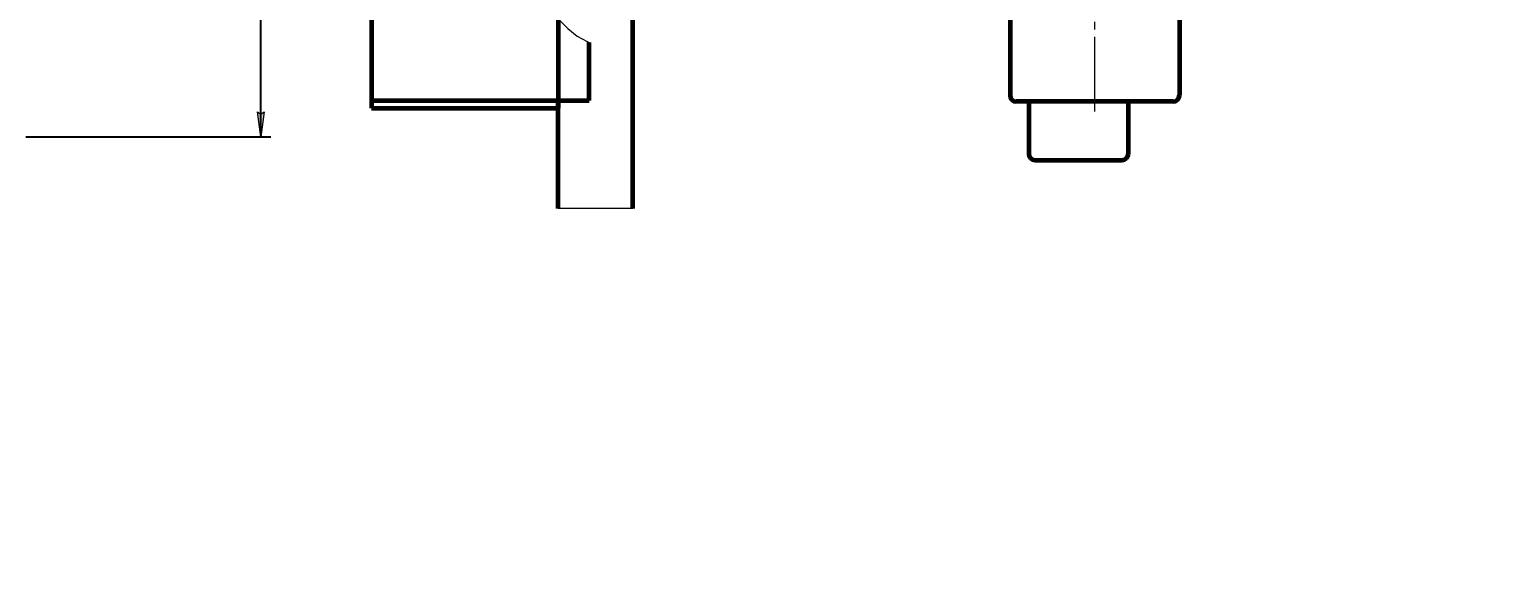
# Model space of a CAD drawing. Header units: millimetres. Extents: x 0 to 1682, y 0 to 594.
# Drawn here: x 537.7 to 833.7, y 0 to 110.9 of the extents above; entities that cross this region are included whole.
import ezdxf

# ---------------------------------------------------------------- set-up
doc = ezdxf.new("R2010")
doc.units = ezdxf.units.MM
for name, pattern in [('K5LT_AXLED', [19.5, 15, -1.5, 1.5, -1.5]), ('K5LT_BASIC', [0]), ('K5LT_THIN', [0]), ('K5LT_THIN_INCLUDED_TO_HATCHING', [0])]:
    doc.linetypes.add(name, pattern=pattern)
doc.layers.add('Системный слой', color=7, linetype='Continuous')
doc.styles.add('KDIMTEXTSTYLE', font='GOST_AU.SHX', dxfattribs={"width": 0.96, "oblique": 15, "height": 5})
doc.dimstyles.new('KDIMSTYLE (0.10)', dxfattribs={"dimtxt": 5, "dimasz": 1, "dimexe": 2, "dimexo": 0, "dimgap": 1, "dimtad": 1, "dimlfac": 10, "dimtxsty": 'KDIMTEXTSTYLE', "dimsah": 1, "dimcen": 0, "dimdle": 1, "dimadec": 0, "dimazin": 0, "dimtfac": 0.667, "dimtmove": 0, "dimatfit": 3, "dimfxl": 1, "dimtvp": 1, "dimtolj": 1, "dimtzin": 0, "dimarcsym": 0})

# ---------------------------------------------------------------- blocks, each defined once
blk = doc.blocks.new('KDIMARROW_01')
at = {"layer": 'Системный слой'}
blk.add_hatch(color=0, dxfattribs=at).paths.add_polyline_path([(0, 0), (-5, 0.66), (-4.5, 0), (-5, -0.66)])
at = {"layer": 'Системный слой', "color": 0, "linetype": 'K5LT_THIN', "lineweight": 18}
for p, q in [((-4.5, 0), (-5, 0.66)), ((-5, 0.66), (0, 0)), ((0, 0), (-5, -0.66)), ((-5, -0.66), (-4.5, 0)), ((0, 0), (-1, 0))]:
    blk.add_line(p, q, dxfattribs=at)
blk = doc.blocks.new('U199')
at = {"layer": 'Системный слой', "color": 5, "linetype": 'K5LT_BASIC', "lineweight": 60, "true_color": 0x0000ff}
for p, q in [((643.89, 239.12), (643.89, 210.05)), ((643.89, 113.03), (643.89, 96.62))]:
    blk.add_line(p, q, dxfattribs=at)
blk = doc.blocks.new('U202')
at = {"layer": 'Системный слой', "color": 5, "linetype": 'K5LT_BASIC', "lineweight": 60, "true_color": 0x0000ff}
for p, q in [((650.14, 214.78), (650.14, 239.12)), ((650.14, 96.62), (650.14, 108.3))]:
    blk.add_line(p, q, dxfattribs=at)
blk = doc.blocks.new('U223')
at = {"layer": 'Системный слой', "color": 7, "linetype": 'K5LT_THIN_INCLUDED_TO_HATCHING', "lineweight": 18}
for p, q in [((648.2, 213.79), (646.28, 212.41)), ((650.14, 214.78), (648.2, 213.79)), ((644.4, 210.62), (642.57, 208.41)), ((646.28, 212.41), (644.4, 210.62)), ((642.57, 208.41), (640.81, 205.77)), ((666.77, 206.46), (665.81, 207.87)), ((640.81, 205.77), (639.11, 202.7)), ((668.52, 203.41), (666.77, 206.46)), ((639.11, 202.7), (637.51, 199.18)), ((670.2, 199.87), (668.52, 203.41)), ((637.51, 199.18), (636.01, 195.18)), ((671.77, 195.81), (670.2, 199.87)), ((673.22, 191.18), (671.77, 195.81)), ((636.01, 195.18), (634.64, 190.69)), ((634.64, 190.69), (633.42, 185.67)), ((674.52, 185.95), (673.22, 191.18)), ((633.42, 185.67), (632.4, 180.1)), ((675.6, 180.09), (674.52, 185.95)), ((632.4, 180.1), (631.62, 173.98)), ((676.42, 173.6), (675.6, 180.09)), ((631.62, 173.98), (631.13, 167.33)), ((676.9, 166.64), (676.42, 173.6)), ((631.13, 167.33), (631.01, 160.31)), ((676.98, 159.54), (676.9, 166.64)), ((631.01, 160.31), (631.27, 153.23)), ((676.69, 152.66), (676.98, 159.54)), ((631.27, 153.23), (631.92, 146.45)), ((676.06, 146.24), (676.69, 152.66)), ((631.92, 146.45), (632.86, 140.24)), ((675.16, 140.37), (676.06, 146.24)), ((632.86, 140.24), (634.05, 134.67)), ((674.04, 135.06), (675.16, 140.37)), ((634.05, 134.67), (635.42, 129.72)), ((672.75, 130.28), (674.04, 135.06)), ((671.32, 126.02), (672.75, 130.28)), ((635.42, 129.72), (636.93, 125.35)), ((636.93, 125.35), (638.55, 121.53)), ((669.77, 122.24), (671.32, 126.02)), ((638.55, 121.53), (640.27, 118.22)), ((640.27, 118.22), (642.06, 115.39)), ((642.06, 115.39), (643.9, 113.02)), ((643.9, 113.02), (645.8, 111.09)), ((645.8, 111.09), (647.73, 109.59)), ((647.73, 109.59), (649.69, 108.5)), ((649.69, 108.5), (650.14, 108.3))]:
    blk.add_line(p, q, dxfattribs=at)

msp = doc.modelspace()

# ---------------------------------------------------------------- linework, layer by layer
at = {"layer": 'Системный слой', "color": 5, "linetype": 'K5LT_BASIC', "lineweight": 60, "true_color": 0x0000ff}
for p, q in [((606.3939, 239.1218), (606.3939, 96.6218)), ((768.6439, 178.4135), (768.6439, 97.6718)), ((658.8939, 108.7774), (658.8939, 163.8718)), ((734.6439, 158.5802), (734.6439, 97.6718)), ((658.8939, 74.9323), (658.8939, 108.7774)), ((658.8939, 74.9323), (658.8939, 108.7774)), ((606.3939, 96.6218), (606.3939, 95.1218)), ((606.3939, 96.6218), (643.8939, 96.6218)), ((606.3939, 95.1218), (643.8939, 95.1218)), ((643.8939, 96.6218), (643.8939, 95.1218)), ((643.8939, 96.6218), (645.8939, 96.6218)), ((643.8939, 74.9323), (643.8939, 96.6218)), ((643.8939, 74.9323), (643.8939, 95.1218)), ((645.8939, 96.6218), (650.1439, 96.6218)), ((767.3939, 96.4218), (735.8939, 96.4218)), ((738.3939, 96.4218), (738.3939, 85.9218)), ((758.3939, 85.9218), (758.3939, 96.4218)), ((739.6439, 84.6718), (757.1439, 84.6718))]:
    msp.add_line(p, q, dxfattribs=at)
at = {"layer": 'Системный слой', "color": 30, "linetype": 'K5LT_AXLED', "lineweight": 18, "true_color": 0xff8000}
msp.add_line((751.6439, 94.4218), (751.6439, 170.4968), dxfattribs=at)
at = {"layer": 'Системный слой', "color": 7, "linetype": 'K5LT_THIN_INCLUDED_TO_HATCHING', "lineweight": 18}
msp.add_line((658.8939, 74.9323), (643.8939, 74.9323), dxfattribs=at)
at = {"layer": 'Системный слой', "color": 5, "linetype": 'K5LT_BASIC', "lineweight": 60, "true_color": 0x0000ff}
for centre, start, end in [((735.8939, 97.6718), 180, 270), ((767.3939, 97.6718), 270, 0), ((739.6439, 85.9218), 180, 270), ((757.1439, 85.9218), 270, 0)]:
    msp.add_arc(centre, 1.25, start, end, dxfattribs=at)

# ---------------------------------------------------------------- block references
at = {"layer": 'Системный слой'}
for name in ['U199', 'U202', 'U223']:
    msp.add_blockref(name, (0, 0), dxfattribs=at)

# ---------------------------------------------------------------- dimensions: what is measured, and where the dimension line sits
at = {"layer": 'Системный слой', "color": 7}
msp.add_linear_dim(base=(584.1891, 498.3651), p1=(537.0278, 89.3651), p2=(549.9278, 498.3651), angle=90, location=(584.1891, 293.8651), dimstyle='KDIMSTYLE (0.10)', override={"dimexo": 0, "dimpost": '\\H5.0;\\W0.965;\\Q15;<>', "dimblk1": 'KDIMARROW_01', "dimblk2": 'KDIMARROW_01', "dimse1": 0, "dimse2": 0, "dimclrt": 7, "dimtolj": 1}, dxfattribs=at).render()

doc.saveas('drawing.dxf')
